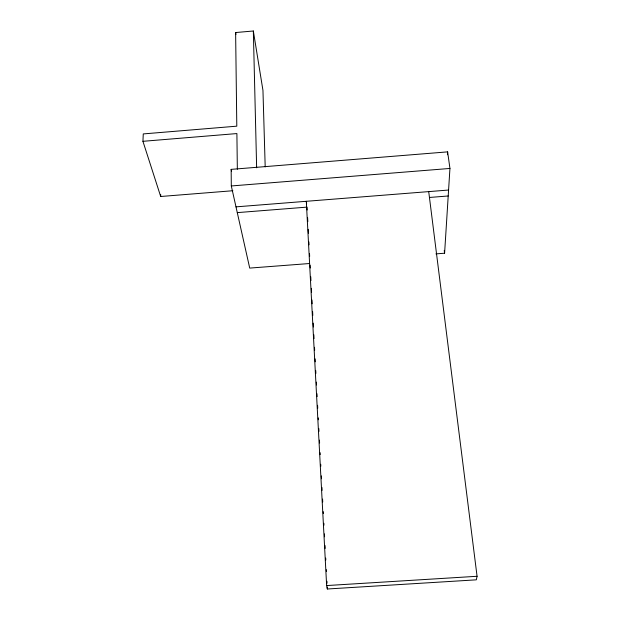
<?xml version="1.0" encoding="UTF-8"?>
<svg xmlns="http://www.w3.org/2000/svg" width="620" height="620" viewBox="0 0 620 620"><rect width="100%" height="100%" fill="white"/><g stroke="black" fill="none" stroke-linecap="round" stroke-linejoin="round"><path stroke-width="0.93" d="M232.841 190.735L160.689 196.494L160.75 194.711M160.689 196.494L142.933 141.314L143.267 133.92L236.801 126.17L235.623 32.542L253.34 31L262.958 90.412L265.197 166.912M447.454 154.76L447.625 151.869L231.159 169.369L231.306 185.961L249.713 268.088L309.527 263.523M435.914 253.882L444.594 253.216L449.942 168.446L447.625 151.869M428.714 191.611L477.067 576.282L476.331 579.832L327.352 589L326.639 585.567L306.303 201.299L306.621 203.794M142.933 141.314L236.894 133.564L237.344 169.299M231.306 185.961L449.942 168.446M235.988 206.863L448.586 190.038M237.282 212.621L307.047 207.119L307.202 210.017M429.435 197.462L448.206 195.982M326.639 585.567L477.067 576.282M231.159 169.369L231.57 171.236M235.623 32.542L235.964 34.425M444.238 250.48L444.594 253.216M307.613 217.752L307.822 221.619M308.233 229.353L308.435 233.221M308.899 241.924L309.054 244.822M309.519 253.526L309.667 256.424M310.132 265.127L310.287 268.026M310.752 276.729L310.953 280.596M311.364 288.331L311.573 292.198M311.984 299.933L312.185 303.8M312.604 311.535L312.805 315.402M313.216 323.136L313.425 327.004M313.836 334.738L314.038 338.605M314.503 347.301L314.658 350.207M315.123 358.903L315.27 361.809M315.735 370.504L315.89 373.411M316.355 382.106L316.51 385.005M316.967 393.708L317.122 396.606M317.587 405.31L317.742 408.208M318.254 417.88L318.354 419.81M318.82 428.513L318.974 431.411M319.44 440.115L319.594 443.013M320.106 452.685L320.207 454.615M320.726 464.287L320.827 466.217M321.338 475.889L321.493 478.787M321.958 487.49L322.113 490.389M322.571 499.092L322.726 501.991M323.245 511.655L323.346 513.593M323.857 523.257L323.958 525.194M324.423 533.89L324.578 536.796M325.043 545.491L325.198 548.398M325.709 558.062L325.81 560M326.329 569.664L326.43 571.601M326.942 581.265L327.042 583.203M327.252 587.07L327.352 589M253.34 31L256.641 167.811"/></g></svg>
